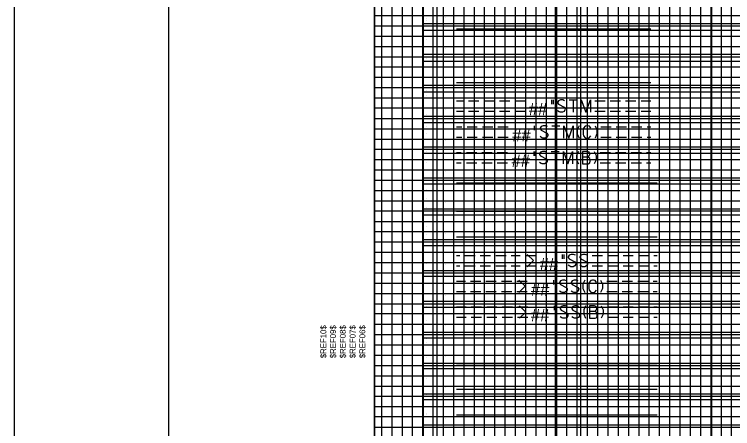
# Model space of a CAD drawing. Extents: x 706748 to 708703, y 295273 to 301927.
# Drawn here: x 707750.1 to 707889.7, y 301556.4 to 301636.9 of the extents above; entities that cross this region are included whole.
import ezdxf

# ---------------------------------------------------------------- set-up
doc = ezdxf.new("R2010")
doc.units = 0
for name, color, linetype in [('SHT_B_02-Index', 7, 'Continuous'), ('SHT_B_03-Revision-Summary', 7, 'Continuous'), ('SHT_B_04-General-Notes', 7, 'Continuous'), ('SHT_B_07-Quantities-Amendment', 7, 'Continuous'), ('SHT_B_08-Quantities-Construction', 7, 'Continuous'), ('SHT_B_24-Utility-Plans', 7, 'Continuous'), ('SHT_B_Grid-Major-Line', 7, 'Continuous'), ('SHT_B_Grid-Minor-Line', 7, 'Continuous'), ('SHT_B_Plot-Border-Inner-Line', 7, 'Continuous'), ('SHT_B_Plot-Border-Outer-Line', 7, 'Continuous'), ('SHT_B_Plot-Sub-Text', 7, 'Continuous'), ('SHT_B_Sheet-Grid-Points-Line', 7, 'Continuous'), ('SHT_B_Sheet-Outline-Line', 7, 'Continuous')]:
    doc.layers.add(name, color=color, linetype=linetype)

msp = doc.modelspace()

# ---------------------------------------------------------------- linework, layer by layer
at = {"layer": 'SHT_B_02-Index'}
for p, q in [((707885.6, 301827.1), (707885.6, 301485.1)), ((707833.94, 301636.32), (707833.94, 301636.32)), ((707829.6, 301635.1), (708119.6, 301635.1)), ((707833.94, 301630.32), (707833.94, 301630.32)), ((707829.6, 301629.1), (708119.6, 301629.1)), ((707829.6, 301623.1), (708119.6, 301623.1)), ((707833.94, 301624.32), (707833.94, 301624.32)), ((707833.94, 301618.32), (707833.94, 301618.32)), ((707829.6, 301617.1), (708119.6, 301617.1)), ((707833.94, 301612.32), (707833.94, 301612.32)), ((707829.6, 301611.1), (708119.6, 301611.1)), ((707833.94, 301606.32), (707833.94, 301606.32)), ((707829.6, 301605.1), (708119.6, 301605.1)), ((707833.94, 301600.32), (707833.94, 301600.32)), ((707829.6, 301599.1), (708119.6, 301599.1)), ((707833.94, 301594.32), (707833.94, 301594.32)), ((707829.6, 301593.1), (708119.6, 301593.1)), ((707833.94, 301588.32), (707833.94, 301588.32)), ((707829.6, 301587.1), (708119.6, 301587.1)), ((707833.94, 301582.32), (707833.94, 301582.32)), ((707829.6, 301581.1), (708119.6, 301581.1)), ((707833.94, 301576.32), (707833.94, 301576.32)), ((707829.6, 301575.1), (708119.6, 301575.1)), ((707833.94, 301570.32), (707833.94, 301570.32)), ((707829.6, 301569.1), (708119.6, 301569.1)), ((707829.6, 301563.1), (708119.6, 301563.1)), ((707833.94, 301564.32), (707833.94, 301564.32)), ((707833.94, 301558.32), (707833.94, 301558.32)), ((707829.6, 301557.1), (708119.6, 301557.1))]:
    msp.add_line(p, q, dxfattribs=at)
msp.add_lwpolyline([(707829.6, 301827.1), (708119.6, 301827.1), (708119.6, 301485.1), (707829.6, 301485.1)], close=True, dxfattribs=at)
at = {"layer": 'SHT_B_03-Revision-Summary'}
for p, q in [((707855.2, 301827.1), (707855.2, 301485.1)), ((707833.94, 301636.32), (707833.94, 301636.32)), ((707829.6, 301635.1), (708119.6, 301635.1)), ((707833.94, 301630.32), (707833.94, 301630.32)), ((707829.6, 301629.1), (708119.6, 301629.1)), ((707829.6, 301623.1), (708119.6, 301623.1)), ((707833.94, 301624.32), (707833.94, 301624.32)), ((707833.94, 301618.32), (707833.94, 301618.32)), ((707829.6, 301617.1), (708119.6, 301617.1)), ((707833.94, 301612.32), (707833.94, 301612.32)), ((707829.6, 301611.1), (708119.6, 301611.1)), ((707833.94, 301606.32), (707833.94, 301606.32)), ((707829.6, 301605.1), (708119.6, 301605.1)), ((707833.94, 301600.32), (707833.94, 301600.32)), ((707829.6, 301599.1), (708119.6, 301599.1)), ((707833.94, 301594.32), (707833.94, 301594.32)), ((707829.6, 301593.1), (708119.6, 301593.1)), ((707833.94, 301588.32), (707833.94, 301588.32)), ((707829.6, 301587.1), (708119.6, 301587.1)), ((707833.94, 301582.32), (707833.94, 301582.32)), ((707829.6, 301581.1), (708119.6, 301581.1)), ((707833.94, 301576.32), (707833.94, 301576.32)), ((707829.6, 301575.1), (708119.6, 301575.1)), ((707833.94, 301570.32), (707833.94, 301570.32)), ((707829.6, 301569.1), (708119.6, 301569.1)), ((707829.6, 301563.1), (708119.6, 301563.1)), ((707833.94, 301564.32), (707833.94, 301564.32)), ((707833.94, 301558.32), (707833.94, 301558.32)), ((707829.6, 301557.1), (708119.6, 301557.1))]:
    msp.add_line(p, q, dxfattribs=at)
msp.add_lwpolyline([(707829.6, 301827.1), (708119.6, 301827.1), (708119.6, 301485.1), (707829.6, 301485.1)], close=True, dxfattribs=at)
at = {"layer": 'SHT_B_04-General-Notes'}
for p, q in [((707830.11, 301635.62), (707830.11, 301635.62)), ((707830.11, 301632), (707830.11, 301632)), ((707830.11, 301628.36), (707830.11, 301628.36)), ((707830.11, 301624.72), (707830.11, 301624.72)), ((707830.11, 301621.08), (707830.11, 301621.08)), ((707830.11, 301617.44), (707830.11, 301617.44)), ((707830.11, 301613.8), (707830.11, 301613.8)), ((707830.11, 301610.18), (707830.11, 301610.18)), ((707830.11, 301606.54), (707830.11, 301606.54)), ((707830.11, 301602.9), (707830.11, 301602.9)), ((707830.11, 301599.26), (707830.11, 301599.26)), ((707830.11, 301595.62), (707830.11, 301595.62)), ((707830.11, 301592), (707830.11, 301592)), ((707830.11, 301588.36), (707830.11, 301588.36)), ((707830.11, 301584.72), (707830.11, 301584.72)), ((707830.11, 301581.08), (707830.11, 301581.08)), ((707830.11, 301577.44), (707830.11, 301577.44)), ((707830.11, 301573.8), (707830.11, 301573.8)), ((707830.11, 301570.18), (707830.11, 301570.18)), ((707830.11, 301566.54), (707830.11, 301566.54)), ((707830.11, 301562.9), (707830.11, 301562.9)), ((707830.11, 301559.26), (707830.11, 301559.26))]:
    msp.add_line(p, q, dxfattribs=at)
at = {"layer": 'SHT_B_07-Quantities-Amendment'}
for p, q in [((707829.51, 301831.42), (707829.51, 301478.4)), ((707860.13, 301809), (707860.13, 301478.4)), ((707829.51, 301633.78), (708426.25, 301633.78)), ((707829.51, 301627.8), (708426.25, 301627.8)), ((707829.51, 301621.84), (708426.25, 301621.84)), ((707829.51, 301615.84), (708426.25, 301615.84)), ((707829.51, 301609.88), (708426.25, 301609.88)), ((707829.51, 301603.9), (708426.25, 301603.9)), ((707829.51, 301597.92), (708426.25, 301597.92)), ((707829.51, 301591.94), (708426.25, 301591.94)), ((707829.51, 301585.96), (708426.25, 301585.96)), ((707829.51, 301579.98), (708426.25, 301579.98)), ((707829.51, 301574), (708426.25, 301574)), ((707829.51, 301568.04), (708426.25, 301568.04)), ((707829.51, 301562.04), (708426.25, 301562.04))]:
    msp.add_line(p, q, dxfattribs=at)
at = {"layer": 'SHT_B_08-Quantities-Construction'}
for p, q in [((707829.51, 301831.42), (707829.51, 301478.4)), ((707860.13, 301809), (707860.13, 301478.4)), ((707829.51, 301633.78), (708426.25, 301633.78)), ((707829.51, 301627.8), (708426.25, 301627.8)), ((707829.51, 301621.84), (708426.25, 301621.84)), ((707829.51, 301615.84), (708426.25, 301615.84)), ((707829.51, 301609.88), (708426.25, 301609.88)), ((707829.51, 301603.9), (708426.25, 301603.9)), ((707829.51, 301597.92), (708426.25, 301597.92)), ((707829.51, 301591.94), (708426.25, 301591.94)), ((707829.51, 301585.96), (708426.25, 301585.96)), ((707829.51, 301579.98), (708426.25, 301579.98)), ((707829.51, 301574), (708426.25, 301574)), ((707829.51, 301568.04), (708426.25, 301568.04)), ((707829.51, 301562.04), (708426.25, 301562.04))]:
    msp.add_line(p, q, dxfattribs=at)
at = {"layer": 'SHT_B_24-Utility-Plans'}
for p, q in [((707832.3, 301478.4), (707832.3, 301842.9)), ((707836.06, 301628.64), (707873.78, 301628.64)), ((707836.06, 301623.64), (707873.78, 301623.64)), ((707836.06, 301620.04), (707837.4, 301620.04)), ((707838.4, 301620.04), (707840.4, 301620.04)), ((707841.4, 301620.04), (707843.4, 301620.04)), ((707844.4, 301620.04), (707846.4, 301620.04)), ((707847.4, 301620.04), (707849.4, 301620.04)), ((707862.9, 301620.04), (707864.9, 301620.04)), ((707865.9, 301620.04), (707867.9, 301620.04)), ((707868.9, 301620.04), (707870.9, 301620.04)), ((707871.9, 301620.04), (707873.78, 301620.04)), ((707836.06, 301618.04), (707837.4, 301618.04)), ((707838.4, 301618.04), (707840.4, 301618.04)), ((707841.4, 301618.04), (707843.4, 301618.04)), ((707844.4, 301618.04), (707846.4, 301618.04)), ((707847.4, 301618.04), (707849.4, 301618.04)), ((707862.9, 301618.04), (707864.9, 301618.04)), ((707865.9, 301618.04), (707867.9, 301618.04)), ((707868.9, 301618.04), (707870.9, 301618.04)), ((707871.9, 301618.04), (707873.78, 301618.04)), ((707836.06, 301615.02), (707837.08, 301615.02)), ((707838.08, 301615.02), (707840.08, 301615.02)), ((707841.08, 301615.02), (707843.08, 301615.02)), ((707844.08, 301615.02), (707846.08, 301615.02)), ((707864.08, 301615.02), (707866.08, 301615.02)), ((707867.08, 301615.02), (707869.08, 301615.02)), ((707870.08, 301615.02), (707872.08, 301615.02)), ((707873.08, 301615.02), (707873.78, 301615.02)), ((707836.06, 301613.02), (707837.08, 301613.02)), ((707838.08, 301613.02), (707840.08, 301613.02)), ((707841.08, 301613.02), (707843.08, 301613.02)), ((707844.08, 301613.02), (707846.08, 301613.02)), ((707864.08, 301613.02), (707866.08, 301613.02)), ((707867.08, 301613.02), (707869.08, 301613.02)), ((707870.08, 301613.02), (707872.08, 301613.02)), ((707873.08, 301613.02), (707873.78, 301613.02)), ((707836.06, 301610.02), (707836.96, 301610.02)), ((707837.96, 301610.02), (707839.96, 301610.02)), ((707840.96, 301610.02), (707842.96, 301610.02)), ((707843.96, 301610.02), (707845.96, 301610.02)), ((707863.96, 301610.02), (707865.96, 301610.02)), ((707866.96, 301610.02), (707868.96, 301610.02)), ((707869.96, 301610.02), (707871.96, 301610.02)), ((707872.96, 301610.02), (707873.78, 301610.02)), ((707836.06, 301608.02), (707836.96, 301608.02)), ((707837.96, 301608.02), (707839.96, 301608.02)), ((707840.96, 301608.02), (707842.96, 301608.02)), ((707843.96, 301608.02), (707845.96, 301608.02)), ((707863.96, 301608.02), (707865.96, 301608.02)), ((707866.96, 301608.02), (707868.96, 301608.02)), ((707869.96, 301608.02), (707871.96, 301608.02)), ((707872.96, 301608.02), (707873.78, 301608.02)), ((707836.06, 301598.64), (707875.06, 301598.64)), ((707836.06, 301593.64), (707875.06, 301593.64)), ((707836.06, 301590.02), (707836.66, 301590.02)), ((707837.66, 301590.02), (707839.66, 301590.02)), ((707840.66, 301590.02), (707842.66, 301590.02)), ((707843.66, 301590.02), (707845.66, 301590.02)), ((707846.66, 301590.02), (707848.4, 301590.02)), ((707849.4, 301590.02), (707851.4, 301590.02)), ((707862.4, 301590.02), (707864.4, 301590.02)), ((707865.4, 301590.02), (707867.4, 301590.02)), ((707868.4, 301590.02), (707870.4, 301590.02)), ((707871.4, 301590.02), (707873.4, 301590.02)), ((707874.4, 301590.02), (707875.06, 301590.02)), ((707836.06, 301588.02), (707836.66, 301588.02)), ((707837.66, 301588.02), (707839.66, 301588.02)), ((707840.66, 301588.02), (707842.66, 301588.02)), ((707843.66, 301588.02), (707845.66, 301588.02)), ((707846.66, 301588.02), (707848.4, 301588.02)), ((707849.4, 301588.02), (707851.4, 301588.02)), ((707862.4, 301588.02), (707864.4, 301588.02)), ((707865.4, 301588.02), (707867.4, 301588.02)), ((707868.4, 301588.02), (707870.4, 301588.02)), ((707871.4, 301588.02), (707873.4, 301588.02)), ((707874.4, 301588.02), (707875.06, 301588.02)), ((707836.06, 301585.02), (707837.76, 301585.02)), ((707838.76, 301585.02), (707840.76, 301585.02)), ((707841.76, 301585.02), (707843.76, 301585.02)), ((707844.76, 301585.02), (707846.76, 301585.02)), ((707847.76, 301585.02), (707849.76, 301585.02)), ((707865.26, 301585.02), (707867.26, 301585.02)), ((707868.26, 301585.02), (707870.26, 301585.02)), ((707871.26, 301585.02), (707873.26, 301585.02)), ((707874.26, 301585.02), (707875.06, 301585.02)), ((707836.06, 301583.02), (707837.76, 301583.02)), ((707838.76, 301583.02), (707840.76, 301583.02)), ((707841.76, 301583.02), (707843.76, 301583.02)), ((707844.76, 301583.02), (707846.76, 301583.02)), ((707847.76, 301583.02), (707849.76, 301583.02)), ((707865.26, 301583.02), (707867.26, 301583.02)), ((707868.26, 301583.02), (707870.26, 301583.02)), ((707871.26, 301583.02), (707873.26, 301583.02)), ((707874.26, 301583.02), (707875.06, 301583.02)), ((707836.06, 301580.02), (707837.9, 301580.02)), ((707838.9, 301580.02), (707840.9, 301580.02)), ((707841.9, 301580.02), (707843.9, 301580.02)), ((707844.9, 301580.02), (707846.9, 301580.02)), ((707847.9, 301580.02), (707849.9, 301580.02)), ((707865.4, 301580.02), (707867.4, 301580.02)), ((707868.4, 301580.02), (707870.4, 301580.02)), ((707871.4, 301580.02), (707873.4, 301580.02)), ((707874.4, 301580.02), (707875.06, 301580.02)), ((707836.06, 301578.02), (707837.9, 301578.02)), ((707838.9, 301578.02), (707840.9, 301578.02)), ((707841.9, 301578.02), (707843.9, 301578.02)), ((707844.9, 301578.02), (707846.9, 301578.02)), ((707847.9, 301578.02), (707849.9, 301578.02)), ((707865.4, 301578.02), (707867.4, 301578.02)), ((707868.4, 301578.02), (707870.4, 301578.02)), ((707871.4, 301578.02), (707873.4, 301578.02)), ((707874.4, 301578.02), (707875.06, 301578.02))]:
    msp.add_line(p, q, dxfattribs=at)
for points in [[(707836.06, 301634.02), (707873.78, 301634.02)], [(707854.52, 301620.24), (707854.52, 301619.4)], [(707854.9, 301619.4), (707854.9, 301620.24)], [(707857.04, 301620.08), (707856.68, 301620.24), (707856.24, 301620.24), (707855.84, 301620.08), (707855.66, 301619.76), (707855.66, 301619.66), (707855.86, 301619.38), (707856.96, 301618.8), (707857.14, 301618.54), (707857.12, 301618.32), (707856.96, 301618), (707856.64, 301617.84), (707856.18, 301617.84), (707855.98, 301617.92), (707855.66, 301618.12)], [(707857.94, 301620.24), (707859.5, 301620.24)], [(707858.74, 301620.24), (707858.74, 301617.84)], [(707860.28, 301617.84), (707860.28, 301620.24), (707861.18, 301617.84), (707862.06, 301620.24), (707862.06, 301617.84)], [(707851.16, 301615.22), (707851.16, 301614.38)], [(707851.54, 301614.38), (707851.54, 301615.22)], [(707853.7, 301615.06), (707853.32, 301615.22), (707852.88, 301615.22), (707852.48, 301615.06), (707852.32, 301614.74), (707852.32, 301614.64), (707852.5, 301614.36), (707853.6, 301613.78), (707853.78, 301613.52), (707853.76, 301613.3), (707853.6, 301612.98), (707853.28, 301612.82), (707852.82, 301612.82), (707852.62, 301612.9), (707852.32, 301613.1)], [(707854.58, 301615.22), (707856.14, 301615.22)], [(707855.38, 301615.22), (707855.38, 301612.82)], [(707856.92, 301612.82), (707856.92, 301615.22), (707857.84, 301612.82), (707858.7, 301615.22), (707858.7, 301612.82)], [(707859.88, 301615.22), (707859.5, 301614.42), (707859.5, 301613.62), (707859.88, 301612.82)], [(707862.16, 301614.74), (707861.86, 301615.14), (707861.56, 301615.22), (707861.34, 301615.22), (707861.06, 301615.14), (707860.74, 301614.74), (707860.66, 301614.22), (707860.66, 301613.94), (707860.66, 301613.74), (707860.68, 301613.58), (707860.74, 301613.28), (707861.06, 301612.9), (707861.34, 301612.82), (707861.52, 301612.82), (707861.84, 301612.9), (707862.16, 301613.28)], [(707862.96, 301615.22), (707863.32, 301614.42), (707863.32, 301613.62), (707862.96, 301612.82)], [(707851.04, 301610.22), (707851.04, 301609.38)], [(707851.4, 301609.38), (707851.4, 301610.22)], [(707853.56, 301610.06), (707853.18, 301610.22), (707852.76, 301610.22), (707852.36, 301610.06), (707852.18, 301609.74), (707852.18, 301609.64), (707852.38, 301609.36), (707853.46, 301608.78), (707853.66, 301608.52), (707853.64, 301608.3), (707853.46, 301607.98), (707853.14, 301607.82), (707852.7, 301607.82), (707852.48, 301607.9), (707852.18, 301608.1)], [(707854.46, 301610.22), (707856.02, 301610.22)], [(707855.24, 301610.22), (707855.24, 301607.82)], [(707856.8, 301607.82), (707856.8, 301610.22), (707857.7, 301607.82), (707858.58, 301610.22), (707858.58, 301607.82)], [(707859.74, 301610.22), (707859.36, 301609.42), (707859.36, 301608.62), (707859.74, 301607.82)], [(707861.62, 301609.12), (707861.82, 301609.36), (707861.92, 301609.64), (707861.92, 301609.72), (707861.82, 301610.06), (707861.5, 301610.22), (707860.54, 301610.22), (707860.54, 301607.82), (707861.62, 301607.82), (707861.92, 301607.98), (707862.02, 301608.32), (707862.02, 301608.6), (707861.92, 301608.88), (707861.62, 301609.12), (707860.54, 301609.12)], [(707862.82, 301610.22), (707863.2, 301609.42), (707863.2, 301608.62), (707862.82, 301607.82)], [(707836.06, 301604.1), (707875.06, 301604.1)], [(707849.8, 301590.22), (707851, 301589.02), (707849.8, 301587.82)], [(707856.6, 301590.22), (707856.6, 301589.38)], [(707856.98, 301589.38), (707856.98, 301590.22)], [(707859.14, 301590.06), (707858.76, 301590.22), (707858.32, 301590.22), (707857.92, 301590.06), (707857.76, 301589.74), (707857.76, 301589.64), (707857.94, 301589.36), (707859.04, 301588.78), (707859.22, 301588.52), (707859.2, 301588.3), (707859.04, 301587.98), (707858.72, 301587.82), (707858.26, 301587.82), (707858.06, 301587.9), (707857.76, 301588.1)], [(707861.4, 301590.06), (707861.02, 301590.22), (707860.58, 301590.22), (707860.18, 301590.06), (707860.02, 301589.74), (707860.02, 301589.64), (707860.2, 301589.36), (707861.3, 301588.78), (707861.5, 301588.52), (707861.48, 301588.3), (707861.3, 301587.98), (707860.98, 301587.82), (707860.52, 301587.82), (707860.32, 301587.9), (707860.02, 301588.1)], [(707848.16, 301585.22), (707849.38, 301584.02), (707848.16, 301582.82)], [(707854.9, 301585.22), (707854.9, 301584.38)], [(707855.28, 301584.38), (707855.28, 301585.22)], [(707857.44, 301585.06), (707857.06, 301585.22), (707856.62, 301585.22), (707856.24, 301585.06), (707856.06, 301584.74), (707856.06, 301584.64), (707856.24, 301584.36), (707857.34, 301583.78), (707857.54, 301583.52), (707857.52, 301583.3), (707857.34, 301582.98), (707857.02, 301582.82), (707856.58, 301582.82), (707856.36, 301582.9), (707856.06, 301583.1)], [(707859.7, 301585.06), (707859.34, 301585.22), (707858.9, 301585.22), (707858.5, 301585.06), (707858.32, 301584.74), (707858.32, 301584.64), (707858.52, 301584.36), (707859.62, 301583.78), (707859.8, 301583.52), (707859.78, 301583.3), (707859.62, 301582.98), (707859.3, 301582.82), (707858.84, 301582.82), (707858.64, 301582.9), (707858.32, 301583.1)], [(707861, 301585.22), (707860.62, 301584.42), (707860.62, 301583.62), (707861, 301582.82)], [(707863.26, 301584.74), (707862.96, 301585.14), (707862.66, 301585.22), (707862.44, 301585.22), (707862.16, 301585.14), (707861.84, 301584.74), (707861.76, 301584.22), (707861.76, 301583.94), (707861.76, 301583.74), (707861.78, 301583.58), (707861.84, 301583.28), (707862.16, 301582.9), (707862.44, 301582.82), (707862.62, 301582.82), (707862.94, 301582.9), (707863.26, 301583.28)], [(707864.04, 301585.22), (707864.42, 301584.42), (707864.42, 301583.62), (707864.04, 301582.82)], [(707848.3, 301580.22), (707849.52, 301579.02), (707848.3, 301577.82)], [(707855.04, 301580.22), (707855.04, 301579.38)], [(707855.42, 301579.38), (707855.42, 301580.22)], [(707857.58, 301580.06), (707857.2, 301580.22), (707856.76, 301580.22), (707856.38, 301580.06), (707856.2, 301579.74), (707856.2, 301579.64), (707856.38, 301579.36), (707857.48, 301578.78), (707857.68, 301578.52), (707857.66, 301578.3), (707857.48, 301577.98), (707857.16, 301577.82), (707856.72, 301577.82), (707856.5, 301577.9), (707856.2, 301578.1)], [(707859.84, 301580.06), (707859.48, 301580.22), (707859.04, 301580.22), (707858.64, 301580.06), (707858.46, 301579.74), (707858.46, 301579.64), (707858.66, 301579.36), (707859.76, 301578.78), (707859.94, 301578.52), (707859.92, 301578.3), (707859.76, 301577.98), (707859.44, 301577.82), (707858.98, 301577.82), (707858.78, 301577.9), (707858.46, 301578.1)], [(707861.14, 301580.22), (707860.76, 301579.42), (707860.76, 301578.62), (707861.14, 301577.82)], [(707862.98, 301579.12), (707863.2, 301579.36), (707863.28, 301579.64), (707863.28, 301579.72), (707863.2, 301580.06), (707862.88, 301580.22), (707861.9, 301580.22), (707861.9, 301577.82), (707862.98, 301577.82), (707863.28, 301577.98), (707863.4, 301578.32), (707863.4, 301578.6), (707863.28, 301578.88), (707862.98, 301579.12), (707861.9, 301579.12)], [(707864.18, 301580.22), (707864.56, 301579.42), (707864.56, 301578.62), (707864.18, 301577.82)], [(707836.06, 301574.02), (707875.06, 301574.02)], [(707836.06, 301569.02), (707875.06, 301569.02)], [(707836.06, 301564.02), (707875.06, 301564.02)], [(707836.06, 301559.02), (707875.06, 301559.02)]]:
    msp.add_lwpolyline(points, dxfattribs=at)
at = {"layer": 'SHT_B_Grid-Major-Line'}
for p, q in [((707829.51, 301478.4), (707829.51, 301842.9)), ((707849.51, 301478.4), (707849.51, 301842.9)), ((707869.51, 301478.4), (707869.51, 301842.9)), ((707889.51, 301478.4), (707889.51, 301842.9)), ((708429.51, 301618.64), (707820.11, 301618.64)), ((708429.51, 301598.64), (707820.11, 301598.64)), ((708429.51, 301578.64), (707820.11, 301578.64)), ((708429.51, 301558.64), (707820.11, 301558.64))]:
    msp.add_line(p, q, dxfattribs=at)
at = {"layer": 'SHT_B_Grid-Minor-Line'}
for p, q in [((707820.11, 301478.4), (707820.11, 301842.9)), ((707821.51, 301478.4), (707821.51, 301842.9)), ((707823.51, 301478.4), (707823.51, 301842.9)), ((707825.51, 301478.4), (707825.51, 301842.9)), ((707827.51, 301478.4), (707827.51, 301842.9)), ((707831.51, 301478.4), (707831.51, 301842.9)), ((707833.51, 301478.4), (707833.51, 301842.9)), ((707835.51, 301478.4), (707835.51, 301842.9)), ((707837.51, 301478.4), (707837.51, 301842.9)), ((707839.51, 301478.4), (707839.51, 301842.9)), ((707841.51, 301478.4), (707841.51, 301842.9)), ((707843.51, 301478.4), (707843.51, 301842.9)), ((707845.51, 301478.4), (707845.51, 301842.9)), ((707847.51, 301478.4), (707847.51, 301842.9)), ((707851.51, 301478.4), (707851.51, 301842.9)), ((707853.51, 301478.4), (707853.51, 301842.9)), ((707855.51, 301478.4), (707855.51, 301842.9)), ((707857.51, 301478.4), (707857.51, 301842.9)), ((707859.51, 301478.4), (707859.51, 301842.9)), ((707861.51, 301478.4), (707861.51, 301842.9)), ((707863.51, 301478.4), (707863.51, 301842.9)), ((707865.51, 301478.4), (707865.51, 301842.9)), ((707867.51, 301478.4), (707867.51, 301842.9)), ((707871.51, 301478.4), (707871.51, 301842.9)), ((707873.51, 301478.4), (707873.51, 301842.9)), ((707875.51, 301478.4), (707875.51, 301842.9)), ((707877.51, 301478.4), (707877.51, 301842.9)), ((707879.51, 301478.4), (707879.51, 301842.9)), ((707881.51, 301478.4), (707881.51, 301842.9)), ((707883.51, 301478.4), (707883.51, 301842.9)), ((707885.51, 301478.4), (707885.51, 301842.9)), ((707887.51, 301478.4), (707887.51, 301842.9)), ((707820.11, 301636.64), (708429.51, 301636.64)), ((707820.11, 301634.64), (708429.51, 301634.64)), ((707820.11, 301632.64), (708429.51, 301632.64)), ((707820.11, 301630.64), (708429.51, 301630.64)), ((707820.11, 301628.64), (708429.51, 301628.64)), ((707820.11, 301626.64), (708429.51, 301626.64)), ((707820.11, 301624.64), (708429.51, 301624.64)), ((707820.11, 301622.64), (708429.51, 301622.64)), ((707820.11, 301620.64), (708429.51, 301620.64)), ((707820.11, 301616.64), (708429.51, 301616.64)), ((707820.11, 301614.64), (708429.51, 301614.64)), ((707820.11, 301612.64), (708429.51, 301612.64)), ((707820.11, 301610.64), (708429.51, 301610.64)), ((707820.11, 301608.64), (708429.51, 301608.64)), ((707820.11, 301606.64), (708429.51, 301606.64)), ((707820.11, 301604.64), (708429.51, 301604.64)), ((707820.11, 301602.64), (708429.51, 301602.64)), ((707820.11, 301600.64), (708429.51, 301600.64)), ((707820.11, 301596.64), (708429.51, 301596.64)), ((707820.11, 301594.64), (708429.51, 301594.64)), ((707820.11, 301592.64), (708429.51, 301592.64)), ((707820.11, 301590.64), (708429.51, 301590.64)), ((707820.11, 301588.64), (708429.51, 301588.64)), ((707820.11, 301586.64), (708429.51, 301586.64)), ((707820.11, 301584.64), (708429.51, 301584.64)), ((707820.11, 301582.64), (708429.51, 301582.64)), ((707820.11, 301580.64), (708429.51, 301580.64)), ((707820.11, 301576.64), (708429.51, 301576.64)), ((707820.11, 301574.64), (708429.51, 301574.64)), ((707820.11, 301572.64), (708429.51, 301572.64)), ((707820.11, 301570.64), (708429.51, 301570.64)), ((707820.11, 301568.64), (708429.51, 301568.64)), ((707820.11, 301566.64), (708429.51, 301566.64)), ((707820.11, 301564.64), (708429.51, 301564.64)), ((707820.11, 301562.64), (708429.51, 301562.64)), ((707820.11, 301560.64), (708429.51, 301560.64)), ((707820.11, 301556.64), (708429.51, 301556.64))]:
    msp.add_line(p, q, dxfattribs=at)
at = {"layer": 'SHT_B_Plot-Border-Inner-Line'}
msp.add_lwpolyline([(707780.11, 301852.9), (708440.11, 301852.9), (708440.11, 301432.9), (707780.11, 301432.9)], close=True, dxfattribs=at)
at = {"layer": 'SHT_B_Plot-Border-Outer-Line'}
msp.add_lwpolyline([(707750.11, 301872.9), (708450.11, 301872.9), (708450.11, 301412.9), (707750.11, 301412.9)], close=True, dxfattribs=at)
at = {"layer": 'SHT_B_Sheet-Grid-Points-Line'}
for p, q in [((707830.11, 301636.1), (707830.11, 301636.1)), ((707830.11, 301629.1), (707830.11, 301629.1)), ((707830.11, 301622.1), (707830.11, 301622.1)), ((707830.11, 301615.1), (707830.11, 301615.1)), ((707830.11, 301608.1), (707830.11, 301608.1)), ((707830.11, 301601.1), (707830.11, 301601.1)), ((707830.11, 301594.1), (707830.11, 301594.1)), ((707830.11, 301587.1), (707830.11, 301587.1)), ((707830.11, 301580.1), (707830.11, 301580.1)), ((707830.11, 301573.1), (707830.11, 301573.1)), ((707830.11, 301566.1), (707830.11, 301566.1)), ((707830.11, 301559.1), (707830.11, 301559.1))]:
    msp.add_line(p, q, dxfattribs=at)
at = {"layer": 'SHT_B_Sheet-Outline-Line'}
msp.add_line((707820.11, 301842.9), (707820.11, 301432.9), dxfattribs=at)

# ---------------------------------------------------------------- texts
at = {"layer": 'SHT_B_24-Utility-Plans'}
for p in [(707850.1, 301617.26), (707846.88, 301612.2), (707846.74, 301607.22), (707852.22, 301587.16), (707850.52, 301582.2), (707850.5, 301577.22)]:
    msp.add_text('##', height=2.4, rotation=360, dxfattribs=at).set_placement(p)
at = {"layer": 'SHT_B_Plot-Sub-Text'}
for s, p in [('$REF10$', (707810.73, 301570.04)), ('$REF09$', (707812.61, 301570.04)), ('$REF08$', (707814.51, 301570.04)), ('$REF07$', (707816.41, 301570.04)), ('$REF06$', (707818.31, 301570.04))]:
    msp.add_text(s, height=1.134, rotation=90.0013, dxfattribs=at).set_placement(p)

doc.saveas('drawing.dxf')
